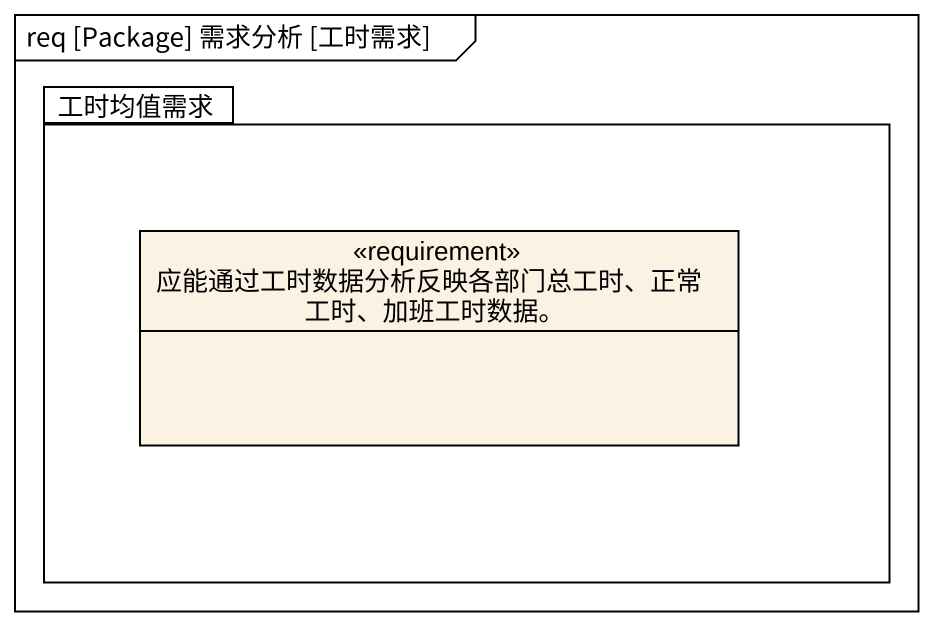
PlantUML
@startuml
mainframe req [Package] 需求分析 [工时需求]
hide circle
hide empty members
package 工时均值需求 {
  class "应能通过工时数据分析反映各部门总工时、正常工时、加班工时数据。" as 应能通过工时数据分析反映各部门总工时_正常工时 <<requirement>>
}
@enduml
